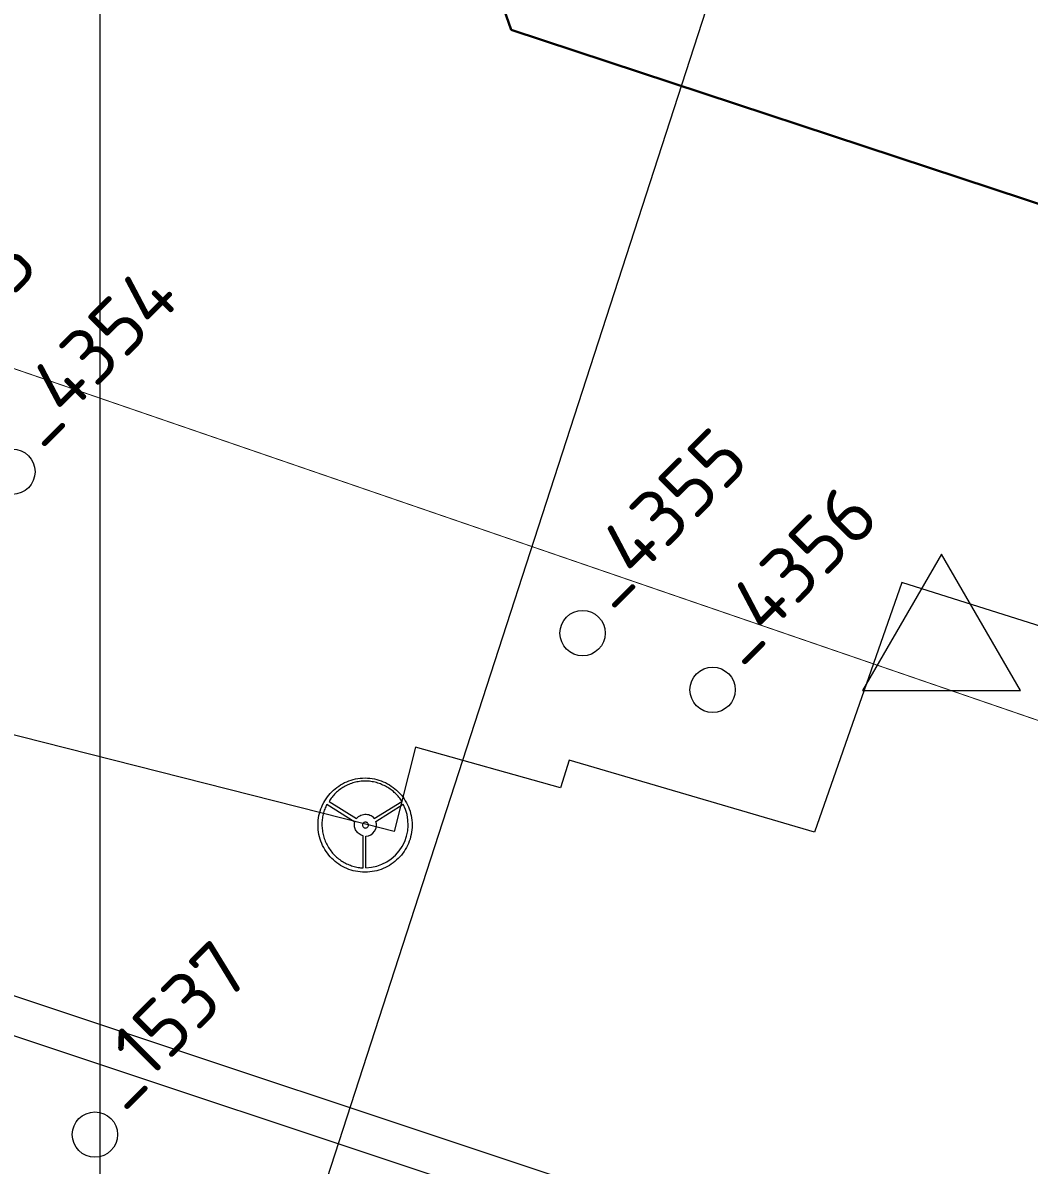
# Model space of a CAD drawing. Header units: millimetres. Extents: x 519 to 9564855, y -810 to 5021775.
# Drawn here: x 9533983 to 9534205, y 4999167 to 4999418.9 of the extents above; entities that cross this region are included whole.
import ezdxf

# ---------------------------------------------------------------- set-up
doc = ezdxf.new("R2010")
doc.units = ezdxf.units.MM
doc.header["$LTSCALE"] = 2
doc.header["$MEASUREMENT"] = 0
for name, color, linetype in [('CONTROL', 7, 'Continuous'), ('GRID_PULKOVO', 7, 'Continuous'), ('OilColl&Flowlines', 3, 'Continuous'), ('OLD WELLS(dr.bfr2000)', 24, 'Continuous'), ('Скважины на 2014 год', 70, 'Continuous')]:
    doc.layers.add(name, color=color, linetype=linetype)
doc.layers.add('SteamInjInfrastructure', color=25, linetype='Continuous', lineweight=100)
doc.layers.add('Электро', color=1, linetype='Continuous', lineweight=30)
doc.styles.add('92051501$0$STANDARD', font='simplex.shx')
doc.styles.add('Elect', font='isocpeur.ttf')
doc.linetypes.add('STM_LINE', pattern='A,0.5,-0.2,["S",92051501$0$STANDARD,S=0.1,R=0,X=-0.1,Y=-0.05],-0.05', length=0.75)
doc.linetypes.add('WTR_LINE', pattern='A,0.5,-0.2,["W",92051501$0$STANDARD,S=0.1,R=0,X=-0.1,Y=-0.05],-0.05', length=0.75)

msp = doc.modelspace()

# ---------------------------------------------------------------- linework, layer by layer
at = {"color": 5, "linetype": 'WTR_LINE', "lineweight": 0, "ltscale": 20, "const_width": 0.2, "elevation": 0}
msp.add_lwpolyline([(9533642.46967, 4999403.61724), (9533660.08179, 4999452.86258), (9534855.21779, 4999042.44456), (9534857.53498, 4999049.12221), (9534868.61061, 4999045.67408)], dxfattribs=at)
at = {"layer": 'CONTROL', "lineweight": 0}
for p, q in [((9534185.70782, 4999301.6948), (9534168.2979, 4999271.67688)), ((9534185.70782, 4999301.6948), (9534168.2979, 4999271.67688)), ((9534203.11774, 4999271.67688), (9534185.70782, 4999301.6948)), ((9534203.11774, 4999271.67688), (9534185.70782, 4999301.6948)), ((9534168.2979, 4999271.67688), (9534203.11774, 4999271.67688)), ((9534168.2979, 4999271.67688), (9534203.11774, 4999271.67688))]:
    msp.add_line(p, q, dxfattribs=at)
at = {"layer": 'GRID_PULKOVO', "lineweight": 0}
msp.add_line((9534000, 5010000), (9534000, 4992000), dxfattribs=at)
at = {"layer": 'OilColl&Flowlines', "color": 3, "linetype": 'ByBlock', "lineweight": 0, "ltscale": 50}
msp.add_line((9534015.89309, 4999058.54889), (9534234.79455, 4999733.26777), dxfattribs=at)
at = {"layer": 'OLD WELLS(dr.bfr2000)', "lineweight": 0}
for centre in [(9533980.7, 4999319.9), (9534106.5, 4999284.3), (9534135.2, 4999271.8), (9533998.9, 4999173.7)]:
    msp.add_circle(centre, 5, dxfattribs=at)
at = {"layer": 'SteamInjInfrastructure', "color": 6, "linetype": 'STM_LINE', "lineweight": 0, "ltscale": 15}
for p, q in [((9534176.91572, 4999295.47072, 0), (9534157.63825, 4999240.39048, 0)), ((9534313.01415, 4999252.46575, 0), (9534176.91572, 4999295.47072, 0)), ((9534058.91377, 4999242.07503, 0), (9533920.28981, 4999277.23867, 0)), ((9534069.6144, 4999259.17464, 0), (9534064.91372, 4999240.57481, 0)), ((9534101.61407, 4999250.17347, 0), (9534069.6144, 4999259.17464, 0)), ((9534103.51429, 4999256.2734, 0), (9534101.61407, 4999250.17347, 0)), ((9534157.63825, 4999240.39048, 0), (9534103.51429, 4999256.2734, 0)), ((9534051.8986, 4999249.97077, 0), (9534052.29331, 4999250.28236, 0)), ((9534052.29331, 4999250.28236, 0), (9534052.6984, 4999250.57317, 0)), ((9534052.6984, 4999250.57317, 0), (9534053.11388, 4999250.84321, 0)), ((9534053.11388, 4999250.84321, 0), (9534053.55013, 4999251.09248, 0)), ((9534053.3839, 4999250.10575, 0), (9534053.13462, 4999249.93957, 0)), ((9534053.3839, 4999250.10575, 0), (9534053.13462, 4999249.93957, 0)), ((9534053.63319, 4999250.27193, 0), (9534053.3839, 4999250.10575, 0)), ((9534053.63319, 4999250.27193, 0), (9534053.3839, 4999250.10575, 0)), ((9534053.55013, 4999251.09248, 0), (9534053.99677, 4999251.32097, 0)), ((9534053.89286, 4999250.41733, 0), (9534053.63319, 4999250.27193, 0)), ((9534053.89287, 4999250.41733, 0), (9534053.63319, 4999250.27193, 0)), ((9534054.15254, 4999250.56273, 0), (9534053.89286, 4999250.41733, 0)), ((9534054.15254, 4999250.56273, 0), (9534053.89287, 4999250.41733, 0)), ((9534053.99677, 4999251.32097, 0), (9534054.46417, 4999251.52869, 0)), ((9534054.4226, 4999250.69775, 0), (9534054.15254, 4999250.56273, 0)), ((9534054.4226, 4999250.69775, 0), (9534054.15254, 4999250.56273, 0)), ((9534054.69266, 4999250.82238, 0), (9534054.4226, 4999250.69775, 0)), ((9534054.69266, 4999250.82238, 0), (9534054.4226, 4999250.69775, 0)), ((9534054.46417, 4999251.52869, 0), (9534054.93158, 4999251.71563, 0)), ((9534054.96272, 4999250.94701, 0), (9534054.69266, 4999250.82238, 0)), ((9534054.96272, 4999250.94701, 0), (9534054.69266, 4999250.82238, 0)), ((9534054.93158, 4999251.71563, 0), (9534055.41976, 4999251.8818, 0)), ((9534055.24316, 4999251.06126, 0), (9534054.96272, 4999250.94701, 0)), ((9534055.24316, 4999251.06126, 0), (9534054.96272, 4999250.94701, 0)), ((9534055.53399, 4999251.15473, 0), (9534055.24316, 4999251.06126, 0)), ((9534055.53399, 4999251.15473, 0), (9534055.24316, 4999251.06126, 0)), ((9534055.41976, 4999251.8818, 0), (9534055.90795, 4999252.01681, 0)), ((9534055.81444, 4999251.2482, 0), (9534055.53399, 4999251.15473, 0)), ((9534055.81444, 4999251.2482, 0), (9534055.53399, 4999251.15473, 0)), ((9534056.11565, 4999251.34167, 0), (9534055.81444, 4999251.2482, 0)), ((9534056.11565, 4999251.34167, 0), (9534055.81444, 4999251.2482, 0)), ((9534055.90795, 4999252.01681, 0), (9534056.4169, 4999252.14143, 0)), ((9534056.40648, 4999251.41436, 0), (9534056.11565, 4999251.34167, 0)), ((9534056.40649, 4999251.41436, 0), (9534056.11565, 4999251.34167, 0)), ((9534056.7077, 4999251.47667, 0), (9534056.40648, 4999251.41436, 0)), ((9534056.7077, 4999251.47667, 0), (9534056.40649, 4999251.41436, 0)), ((9534056.4169, 4999252.14143, 0), (9534056.92585, 4999252.22451, 0)), ((9534057.00892, 4999251.52859, 0), (9534056.7077, 4999251.47667, 0)), ((9534057.00892, 4999251.52859, 0), (9534056.7077, 4999251.47667, 0)), ((9534056.92585, 4999252.22451, 0), (9534057.44519, 4999252.29719, 0)), ((9534057.31013, 4999251.58052, 0), (9534057.00892, 4999251.52859, 0)), ((9534057.31013, 4999251.58052, 0), (9534057.00892, 4999251.52859, 0)), ((9534057.62174, 4999251.61166, 0), (9534057.31013, 4999251.58052, 0)), ((9534057.62174, 4999251.61166, 0), (9534057.31013, 4999251.58052, 0)), ((9534057.44519, 4999252.29719, 0), (9534057.97491, 4999252.33872, 0)), ((9534057.93334, 4999251.64281, 0), (9534057.62174, 4999251.61166, 0)), ((9534057.93334, 4999251.64281, 0), (9534057.62174, 4999251.61166, 0)), ((9534058.24494, 4999251.65319, 0), (9534057.93334, 4999251.64281, 0)), ((9534058.24494, 4999251.65319, 0), (9534057.93334, 4999251.64281, 0)), ((9534057.97491, 4999252.33872, 0), (9534058.51502, 4999252.34909, 0)), ((9534058.55654, 4999251.66356, 0), (9534058.24494, 4999251.65319, 0)), ((9534058.55654, 4999251.66356, 0), (9534058.24494, 4999251.65319, 0)), ((9534058.51502, 4999252.34909, 0), (9534059.04474, 4999252.33868, 0)), ((9534058.86814, 4999251.65317, 0), (9534058.55654, 4999251.66356, 0)), ((9534058.86814, 4999251.65317, 0), (9534058.55654, 4999251.66356, 0)), ((9534059.17974, 4999251.64277, 0), (9534058.86814, 4999251.65317, 0)), ((9534059.17974, 4999251.64277, 0), (9534058.86814, 4999251.65317, 0)), ((9534059.04474, 4999252.33868, 0), (9534059.56408, 4999252.29712, 0)), ((9534059.49134, 4999251.6116, 0), (9534059.17974, 4999251.64277, 0)), ((9534059.49135, 4999251.6116, 0), (9534059.17974, 4999251.64277, 0)), ((9534059.79256, 4999251.58043, 0), (9534059.49134, 4999251.6116, 0)), ((9534059.79256, 4999251.58043, 0), (9534059.49135, 4999251.6116, 0)), ((9534059.56408, 4999252.29712, 0), (9534060.08341, 4999252.22439, 0)), ((9534060.10416, 4999251.52848, 0), (9534059.79256, 4999251.58043, 0)), ((9534060.10416, 4999251.52848, 0), (9534059.79256, 4999251.58043, 0)), ((9534060.08341, 4999252.22439, 0), (9534060.59236, 4999252.14128, 0)), ((9534060.40537, 4999251.46615, 0), (9534060.10416, 4999251.52848, 0)), ((9534060.40537, 4999251.46615, 0), (9534060.10416, 4999251.52848, 0)), ((9534060.70658, 4999251.40382, 0), (9534060.40537, 4999251.46615, 0)), ((9534060.70658, 4999251.40382, 0), (9534060.40537, 4999251.46615, 0)), ((9534060.59236, 4999252.14128, 0), (9534061.09091, 4999252.01662, 0)), ((9534061.00779, 4999251.32071, 0), (9534060.70658, 4999251.40382, 0)), ((9534061.00779, 4999251.32071, 0), (9534060.70658, 4999251.40382, 0)), ((9534061.29862, 4999251.23761, 0), (9534061.00779, 4999251.32071, 0)), ((9534061.29862, 4999251.23761, 0), (9534061.00779, 4999251.32071, 0)), ((9534061.09091, 4999252.01662, 0), (9534061.57908, 4999251.88158, 0)), ((9534061.58944, 4999251.14412, 0), (9534061.29862, 4999251.23761, 0)), ((9534061.58944, 4999251.14412, 0), (9534061.29862, 4999251.23761, 0)), ((9534061.57908, 4999251.88158, 0), (9534062.06725, 4999251.71537, 0)), ((9534061.88027, 4999251.04024, 0), (9534061.58944, 4999251.14412, 0)), ((9534061.88027, 4999251.04024, 0), (9534061.58944, 4999251.14412, 0)), ((9534062.1607, 4999250.92598, 0), (9534061.88027, 4999251.04024, 0)), ((9534062.1607, 4999250.92598, 0), (9534061.88027, 4999251.04024, 0)), ((9534062.06725, 4999251.71537, 0), (9534062.53465, 4999251.52839, 0)), ((9534062.44114, 4999250.80133, 0), (9534062.1607, 4999250.92598, 0)), ((9534062.44114, 4999250.80133, 0), (9534062.1607, 4999250.92598, 0)), ((9534062.72158, 4999250.67667, 0), (9534062.44114, 4999250.80133, 0)), ((9534062.72158, 4999250.67667, 0), (9534062.44114, 4999250.80133, 0)), ((9534062.53465, 4999251.52839, 0), (9534062.99166, 4999251.32064, 0)), ((9534062.99163, 4999250.53125, 0), (9534062.72158, 4999250.67667, 0)), ((9534062.99163, 4999250.53125, 0), (9534062.72158, 4999250.67667, 0)), ((9534063.26168, 4999250.38583, 0), (9534062.99163, 4999250.53125, 0)), ((9534063.26168, 4999250.38583, 0), (9534062.99163, 4999250.53125, 0)), ((9534062.99166, 4999251.32064, 0), (9534063.43828, 4999251.09212, 0)), ((9534063.52134, 4999250.2404, 0), (9534063.26168, 4999250.38583, 0)), ((9534063.52134, 4999250.2404, 0), (9534063.26168, 4999250.38583, 0)), ((9534063.43828, 4999251.09212, 0), (9534063.87451, 4999250.84282, 0)), ((9534063.781, 4999250.07421, 0), (9534063.52134, 4999250.2404, 0)), ((9534063.781, 4999250.07421, 0), (9534063.52134, 4999250.2404, 0)), ((9534064.03028, 4999249.90801, 0), (9534063.781, 4999250.07421, 0)), ((9534064.03028, 4999249.90801, 0), (9534063.781, 4999250.07421, 0)), ((9534063.87451, 4999250.84282, 0), (9534064.30035, 4999250.57275, 0)), ((9534064.30035, 4999250.57275, 0), (9534064.70543, 4999250.28191, 0)), ((9534064.70543, 4999250.28191, 0), (9534065.10011, 4999249.97029, 0)), ((9534049.62381, 4999247.34302, 0), (9534049.89388, 4999247.76886, 0)), ((9534049.89388, 4999247.76886, 0), (9534050.18473, 4999248.17394, 0)), ((9534050.18473, 4999248.17394, 0), (9534050.48596, 4999248.56862, 0)), ((9534050.48596, 4999248.56862, 0), (9534050.81834, 4999248.94253, 0)), ((9534050.87023, 4999247.68574, 0), (9534050.71442, 4999247.44685, 0)), ((9534050.87023, 4999247.68574, 0), (9534050.71442, 4999247.44685, 0)), ((9534050.81834, 4999248.94253, 0), (9534051.16112, 4999249.30605, 0)), ((9534051.04681, 4999247.91424, 0), (9534050.87023, 4999247.68574, 0)), ((9534051.04681, 4999247.91424, 0), (9534050.87023, 4999247.68574, 0)), ((9534051.2234, 4999248.14274, 0), (9534051.04681, 4999247.91424, 0)), ((9534051.2234, 4999248.14274, 0), (9534051.04681, 4999247.91424, 0)), ((9534051.16112, 4999249.30605, 0), (9534051.52467, 4999249.6488, 0)), ((9534051.41037, 4999248.37124, 0), (9534051.2234, 4999248.14274, 0)), ((9534051.41037, 4999248.37124, 0), (9534051.2234, 4999248.14274, 0)), ((9534051.59733, 4999248.58935, 0), (9534051.41037, 4999248.37124, 0)), ((9534051.59734, 4999248.58935, 0), (9534051.41037, 4999248.37124, 0)), ((9534051.52467, 4999249.6488, 0), (9534051.8986, 4999249.97077, 0)), ((9534051.79469, 4999248.79708, 0), (9534051.59733, 4999248.58935, 0)), ((9534051.79469, 4999248.79708, 0), (9534051.59734, 4999248.58935, 0)), ((9534052.00243, 4999249.00481, 0), (9534051.79469, 4999248.79708, 0)), ((9534052.00243, 4999249.00481, 0), (9534051.79469, 4999248.79708, 0)), ((9534052.22056, 4999249.21253, 0), (9534052.00243, 4999249.00481, 0)), ((9534052.22056, 4999249.21253, 0), (9534052.00243, 4999249.00481, 0)), ((9534052.43869, 4999249.39949, 0), (9534052.22056, 4999249.21253, 0)), ((9534052.43869, 4999249.39949, 0), (9534052.22056, 4999249.21253, 0)), ((9534052.6672, 4999249.58644, 0), (9534052.43869, 4999249.39949, 0)), ((9534052.6672, 4999249.58644, 0), (9534052.43869, 4999249.39949, 0)), ((9534052.89572, 4999249.77339, 0), (9534052.6672, 4999249.58644, 0)), ((9534052.89572, 4999249.77339, 0), (9534052.6672, 4999249.58644, 0)), ((9534053.13462, 4999249.93957, 0), (9534052.89572, 4999249.77339, 0)), ((9534053.13462, 4999249.93957, 0), (9534052.89572, 4999249.77339, 0)), ((9534064.26916, 4999249.73143, 0), (9534064.03028, 4999249.90801, 0)), ((9534064.26916, 4999249.73143, 0), (9534064.03028, 4999249.90801, 0)), ((9534064.50805, 4999249.55485, 0), (9534064.26916, 4999249.73143, 0)), ((9534064.50805, 4999249.55485, 0), (9534064.26916, 4999249.73143, 0)), ((9534064.74694, 4999249.36788, 0), (9534064.50805, 4999249.55485, 0)), ((9534064.74694, 4999249.36788, 0), (9534064.50805, 4999249.55485, 0)), ((9534064.96505, 4999249.17052, 0), (9534064.74694, 4999249.36788, 0)), ((9534064.96505, 4999249.17052, 0), (9534064.74694, 4999249.36788, 0)), ((9534065.18317, 4999248.97316, 0), (9534064.96505, 4999249.17052, 0)), ((9534065.18317, 4999248.97316, 0), (9534064.96505, 4999249.17052, 0)), ((9534065.10011, 4999249.97029, 0), (9534065.47402, 4999249.64829, 0)), ((9534065.39089, 4999248.76542, 0), (9534065.18317, 4999248.97316, 0)), ((9534065.39089, 4999248.76542, 0), (9534065.18317, 4999248.97316, 0)), ((9534065.59862, 4999248.55768, 0), (9534065.39089, 4999248.76542, 0)), ((9534065.59862, 4999248.55768, 0), (9534065.39089, 4999248.76542, 0)), ((9534065.47402, 4999249.64829, 0), (9534065.83754, 4999249.30552, 0)), ((9534065.78557, 4999248.33955, 0), (9534065.59862, 4999248.55768, 0)), ((9534065.78557, 4999248.33955, 0), (9534065.59862, 4999248.55768, 0)), ((9534065.97253, 4999248.12143, 0), (9534065.78557, 4999248.33955, 0)), ((9534065.97253, 4999248.12143, 0), (9534065.78557, 4999248.33955, 0)), ((9534065.83754, 4999249.30552, 0), (9534066.18029, 4999248.94197, 0)), ((9534066.14909, 4999247.89291, 0), (9534065.97253, 4999248.12143, 0)), ((9534066.14909, 4999247.89291, 0), (9534065.97253, 4999248.12143, 0)), ((9534066.31527, 4999247.6644, 0), (9534066.14909, 4999247.89291, 0)), ((9534066.31527, 4999247.6644, 0), (9534066.14909, 4999247.89291, 0)), ((9534066.18029, 4999248.94197, 0), (9534066.51265, 4999248.56803, 0)), ((9534066.48145, 4999247.43588, 0), (9534066.31527, 4999247.6644, 0)), ((9534066.48145, 4999247.43588, 0), (9534066.31527, 4999247.6644, 0)), ((9534066.51265, 4999248.56803, 0), (9534066.82424, 4999248.17333, 0)), ((9534066.82424, 4999248.17333, 0), (9534067.11505, 4999247.76824, 0)), ((9534067.11505, 4999247.76824, 0), (9534067.38509, 4999247.34237, 0)), ((9534048.45001, 4999244.54904, 0), (9534048.59545, 4999245.04759, 0)), ((9534048.59545, 4999245.04759, 0), (9534048.75126, 4999245.52538, 0)), ((9534048.75126, 4999245.52538, 0), (9534048.93824, 4999246.00316, 0)), ((9534048.93824, 4999246.00316, 0), (9534049.14599, 4999246.46017, 0)), ((9534049.14599, 4999246.46017, 0), (9534049.37452, 4999246.90679, 0)), ((9534049.37452, 4999246.90679, 0), (9534049.62381, 4999247.34302, 0)), ((9534049.4991, 4999245.22413, 0), (9534049.40561, 4999244.9437, 0)), ((9534049.60297, 4999245.49419, 0), (9534049.4991, 4999245.22413, 0)), ((9534049.70685, 4999245.75385, 0), (9534049.60297, 4999245.49419, 0)), ((9534049.82111, 4999246.01351, 0), (9534049.70685, 4999245.75385, 0)), ((9534049.94576, 4999246.26279, 0), (9534049.82111, 4999246.01351, 0)), ((9534050.0808, 4999246.51207, 0), (9534049.94576, 4999246.26279, 0)), ((9534056.28152, 4999242.61682, 0), (9534050.0808, 4999246.51207, 0)), ((9534050.71442, 4999247.44685, 0), (9534050.55861, 4999247.19757, 0)), ((9534050.71442, 4999247.44685, 0), (9534050.55861, 4999247.19757, 0)), ((9534050.55861, 4999247.19757, 0), (9534056.64509, 4999243.38543, 0)), ((9534050.55861, 4999247.19757, 0), (9534056.64509, 4999243.38543, 0)), ((9534060.5401, 4999243.38528, 0), (9534066.62685, 4999247.19698, 0)), ((9534060.5401, 4999243.38528, 0), (9534066.62685, 4999247.19698, 0)), ((9534060.87413, 4999242.76048, 0), (9534066.94076, 4999246.55958, 0)), ((9534066.62685, 4999247.19698, 0), (9534066.48145, 4999247.43588, 0)), ((9534066.62685, 4999247.19698, 0), (9534066.48145, 4999247.43588, 0)), ((9534067.38509, 4999247.34237, 0), (9534067.63436, 4999246.90612, 0)), ((9534067.63436, 4999246.90612, 0), (9534067.86285, 4999246.45948, 0)), ((9534067.86285, 4999246.45948, 0), (9534068.08095, 4999246.00246, 0)), ((9534068.08095, 4999246.00246, 0), (9534068.26789, 4999245.52466, 0)), ((9534068.26789, 4999245.52466, 0), (9534068.43406, 4999245.04687, 0)), ((9534068.43406, 4999245.04687, 0), (9534068.56907, 4999244.5483, 0)), ((9534048.12793, 4999241.96276, 0), (9534048.13834, 4999242.49248, 0)), ((9534048.13834, 4999242.49248, 0), (9534048.1799, 4999243.0222, 0)), ((9534048.1799, 4999243.0222, 0), (9534048.24224, 4999243.54153, 0)), ((9534048.24224, 4999243.54153, 0), (9534048.33574, 4999244.05048, 0)), ((9534048.33574, 4999244.05048, 0), (9534048.45001, 4999244.54904, 0)), ((9534049.00044, 4999242.62748, 0), (9534048.99004, 4999242.32626, 0)), ((9534049.02122, 4999242.92869, 0), (9534049.00044, 4999242.62748, 0)), ((9534049.0524, 4999243.2299, 0), (9534049.02122, 4999242.92869, 0)), ((9534049.08357, 4999243.52073, 0), (9534049.0524, 4999243.2299, 0)), ((9534049.13551, 4999243.81156, 0), (9534049.08357, 4999243.52073, 0)), ((9534049.18745, 4999244.10238, 0), (9534049.13551, 4999243.81156, 0)), ((9534049.24978, 4999244.38282, 0), (9534049.18745, 4999244.10238, 0)), ((9534049.3225, 4999244.67365, 0), (9534049.24978, 4999244.38282, 0)), ((9534049.40561, 4999244.9437, 0), (9534049.3225, 4999244.67365, 0)), ((9534056.20881, 4999242.35716, 0), (9534056.28152, 4999242.61682, 0)), ((9534056.64509, 4999243.38543, 0), (9534056.85283, 4999243.6347, 0)), ((9534056.64509, 4999243.38543, 0), (9534056.85283, 4999243.6347, 0)), ((9534056.85283, 4999243.6347, 0), (9534057.09173, 4999243.85281, 0)), ((9534056.85283, 4999243.6347, 0), (9534057.09173, 4999243.85281, 0)), ((9534057.09173, 4999243.85281, 0), (9534057.35141, 4999244.02938, 0)), ((9534057.09173, 4999243.85281, 0), (9534057.35141, 4999244.02938, 0)), ((9534057.35141, 4999244.02938, 0), (9534057.61108, 4999244.16439, 0)), ((9534057.35141, 4999244.02938, 0), (9534057.61108, 4999244.16439, 0)), ((9534057.61108, 4999244.16439, 0), (9534057.89152, 4999244.25786, 0)), ((9534057.61108, 4999244.16439, 0), (9534057.89152, 4999244.25786, 0)), ((9534057.89152, 4999244.25786, 0), (9534058.18235, 4999244.33056, 0)), ((9534057.89152, 4999244.25786, 0), (9534058.18235, 4999244.33056, 0)), ((9534058.23422, 4999242.5025, 0), (9534058.13035, 4999242.42979, 0)), ((9534058.23422, 4999242.5025, 0), (9534058.13035, 4999242.42979, 0)), ((9534058.18235, 4999244.33056, 0), (9534058.47318, 4999244.36171, 0)), ((9534058.18235, 4999244.33056, 0), (9534058.47318, 4999244.36171, 0)), ((9534058.33809, 4999242.56481, 0), (9534058.23422, 4999242.5025, 0)), ((9534058.33809, 4999242.56481, 0), (9534058.23422, 4999242.5025, 0)), ((9534058.46273, 4999242.60636, 0), (9534058.33809, 4999242.56481, 0)), ((9534058.46273, 4999242.60636, 0), (9534058.33809, 4999242.56481, 0)), ((9534058.59776, 4999242.61674, 0), (9534058.46273, 4999242.60636, 0)), ((9534058.59776, 4999242.61674, 0), (9534058.46273, 4999242.60636, 0)), ((9534058.47318, 4999244.36171, 0), (9534058.76401, 4999244.3617, 0)), ((9534058.47318, 4999244.36171, 0), (9534058.76401, 4999244.3617, 0)), ((9534058.73279, 4999242.60635, 0), (9534058.59776, 4999242.61674, 0)), ((9534058.73279, 4999242.60635, 0), (9534058.59776, 4999242.61674, 0)), ((9534058.84704, 4999242.5648, 0), (9534058.73279, 4999242.60635, 0)), ((9534058.84704, 4999242.5648, 0), (9534058.73279, 4999242.60635, 0)), ((9534058.76401, 4999244.3617, 0), (9534059.04445, 4999244.33053, 0)), ((9534058.76401, 4999244.3617, 0), (9534059.04445, 4999244.33053, 0)), ((9534058.96129, 4999242.50247, 0), (9534058.84704, 4999242.5648, 0)), ((9534058.96129, 4999242.50247, 0), (9534058.84704, 4999242.5648, 0)), ((9534059.05477, 4999242.42976, 0), (9534058.96129, 4999242.50247, 0)), ((9534059.05477, 4999242.42976, 0), (9534058.96129, 4999242.50247, 0)), ((9534059.04445, 4999244.33053, 0), (9534059.32489, 4999244.2682, 0)), ((9534059.04445, 4999244.33053, 0), (9534059.32489, 4999244.2682, 0)), ((9534059.32489, 4999244.2682, 0), (9534059.58455, 4999244.1851, 0)), ((9534059.32489, 4999244.2682, 0), (9534059.58455, 4999244.1851, 0)), ((9534059.58455, 4999244.1851, 0), (9534059.82344, 4999244.07083, 0)), ((9534059.58455, 4999244.1851, 0), (9534059.82344, 4999244.07083, 0)), ((9534059.82344, 4999244.07083, 0), (9534060.05195, 4999243.9358, 0)), ((9534059.82344, 4999244.07083, 0), (9534060.05195, 4999243.9358, 0)), ((9534060.05195, 4999243.9358, 0), (9534060.2389, 4999243.7696, 0)), ((9534060.05195, 4999243.9358, 0), (9534060.2389, 4999243.7696, 0)), ((9534060.2389, 4999243.7696, 0), (9534060.40508, 4999243.59302, 0)), ((9534060.2389, 4999243.7696, 0), (9534060.40508, 4999243.59302, 0)), ((9534060.40508, 4999243.59302, 0), (9534060.5401, 4999243.38528, 0)), ((9534060.40508, 4999243.59302, 0), (9534060.5401, 4999243.38528, 0)), ((9534068.56907, 4999244.5483, 0), (9534068.68331, 4999244.04974, 0)), ((9534068.68331, 4999244.04974, 0), (9534068.77677, 4999243.54078, 0)), ((9534068.77677, 4999243.54078, 0), (9534068.84946, 4999243.02145, 0)), ((9534068.84946, 4999243.02145, 0), (9534068.89099, 4999242.49172, 0)), ((9534068.89099, 4999242.49172, 0), (9534068.90135, 4999241.962, 0)), ((9534048.1383, 4999241.42265, 0), (9534048.12793, 4999241.96276, 0)), ((9534048.17983, 4999240.89292, 0), (9534048.1383, 4999241.42265, 0)), ((9534048.24213, 4999240.37359, 0), (9534048.17983, 4999240.89292, 0)), ((9534048.33559, 4999239.86463, 0), (9534048.24213, 4999240.37359, 0)), ((9534048.99004, 4999242.32626, 0), (9534048.99003, 4999242.02505, 0)), ((9534048.99003, 4999242.02505, 0), (9534049.00041, 4999241.72383, 0)), ((9534049.00041, 4999241.72383, 0), (9534049.02117, 4999241.42262, 0)), ((9534049.02117, 4999241.42262, 0), (9534049.04193, 4999241.11101, 0)), ((9534049.04193, 4999241.11101, 0), (9534049.08347, 4999240.8098, 0)), ((9534049.08347, 4999240.8098, 0), (9534049.125, 4999240.50858, 0)), ((9534049.125, 4999240.50858, 0), (9534049.18731, 4999240.20736, 0)), ((9534049.18731, 4999240.20736, 0), (9534049.24962, 4999239.90615, 0)), ((9534056.15686, 4999241.8586, 0), (9534056.16725, 4999242.10788, 0)), ((9534056.17762, 4999241.60932, 0), (9534056.15686, 4999241.8586, 0)), ((9534056.16725, 4999242.10788, 0), (9534056.20881, 4999242.35716, 0)), ((9534056.22954, 4999241.37042, 0), (9534056.17762, 4999241.60932, 0)), ((9534056.30224, 4999241.14191, 0), (9534056.22954, 4999241.37042, 0)), ((9534056.4061, 4999240.92378, 0), (9534056.30224, 4999241.14191, 0)), ((9534056.53073, 4999240.71605, 0), (9534056.4061, 4999240.92378, 0)), ((9534056.66575, 4999240.51869, 0), (9534056.53073, 4999240.71605, 0)), ((9534056.83194, 4999240.33173, 0), (9534056.66575, 4999240.51869, 0)), ((9534057.0085, 4999240.16553, 0), (9534056.83194, 4999240.33173, 0)), ((9534057.20585, 4999240.00973, 0), (9534057.0085, 4999240.16553, 0)), ((9534057.41358, 4999239.87469, 0), (9534057.20585, 4999240.00973, 0)), ((9534057.95376, 4999242.09743, 0), (9534057.94337, 4999241.9624, 0)), ((9534057.95376, 4999242.09743, 0), (9534057.94337, 4999241.9624, 0)), ((9534057.94337, 4999241.9624, 0), (9534057.95375, 4999241.82737, 0)), ((9534057.94337, 4999241.9624, 0), (9534057.95375, 4999241.82737, 0)), ((9534057.95375, 4999241.82737, 0), (9534057.9953, 4999241.71312, 0)), ((9534057.95375, 4999241.82737, 0), (9534057.9953, 4999241.71312, 0)), ((9534057.99532, 4999242.22207, 0), (9534057.95376, 4999242.09743, 0)), ((9534057.99532, 4999242.22207, 0), (9534057.95376, 4999242.09743, 0)), ((9534057.9953, 4999241.71312, 0), (9534058.05761, 4999241.59886, 0)), ((9534057.9953, 4999241.71312, 0), (9534058.05761, 4999241.59886, 0)), ((9534058.05764, 4999242.32593, 0), (9534057.99532, 4999242.22207, 0)), ((9534058.05764, 4999242.32593, 0), (9534057.99532, 4999242.22207, 0)), ((9534058.05761, 4999241.59886, 0), (9534058.13032, 4999241.50538, 0)), ((9534058.05761, 4999241.59886, 0), (9534058.13032, 4999241.50538, 0)), ((9534058.13035, 4999242.42979, 0), (9534058.05764, 4999242.32593, 0)), ((9534058.13035, 4999242.42979, 0), (9534058.05764, 4999242.32593, 0)), ((9534058.13032, 4999241.50538, 0), (9534058.23418, 4999241.42228, 0)), ((9534058.13032, 4999241.50538, 0), (9534058.23418, 4999241.42228, 0)), ((9534058.23418, 4999241.42228, 0), (9534058.33805, 4999241.37034, 0)), ((9534058.23418, 4999241.42228, 0), (9534058.33805, 4999241.37034, 0)), ((9534058.33805, 4999241.37034, 0), (9534058.46269, 4999241.32879, 0)), ((9534058.33805, 4999241.37034, 0), (9534058.46269, 4999241.32879, 0)), ((9534058.46269, 4999241.32879, 0), (9534058.59771, 4999241.3184, 0)), ((9534058.46269, 4999241.32879, 0), (9534058.59771, 4999241.3184, 0)), ((9534058.59771, 4999241.3184, 0), (9534058.73274, 4999241.32878, 0)), ((9534058.59771, 4999241.3184, 0), (9534058.73274, 4999241.32878, 0)), ((9534058.73274, 4999241.32878, 0), (9534058.84699, 4999241.37032, 0)), ((9534058.73274, 4999241.32878, 0), (9534058.847, 4999241.37032, 0)), ((9534058.84699, 4999241.37032, 0), (9534058.96125, 4999241.42225, 0)), ((9534058.847, 4999241.37032, 0), (9534058.96125, 4999241.42225, 0)), ((9534064.91372, 4999240.57481, 0), (9534058.91377, 4999242.07503, 0)), ((9534058.96125, 4999241.42225, 0), (9534059.05473, 4999241.50534, 0)), ((9534058.96125, 4999241.42225, 0), (9534059.05473, 4999241.50534, 0)), ((9534059.05473, 4999241.50534, 0), (9534059.13783, 4999241.59882, 0)), ((9534059.05473, 4999241.50534, 0), (9534059.13783, 4999241.59882, 0)), ((9534059.13786, 4999242.32589, 0), (9534059.05477, 4999242.42976, 0)), ((9534059.13786, 4999242.32589, 0), (9534059.05477, 4999242.42976, 0)), ((9534059.13783, 4999241.59882, 0), (9534059.18977, 4999241.71307, 0)), ((9534059.13783, 4999241.59882, 0), (9534059.18977, 4999241.71307, 0)), ((9534059.18979, 4999242.22202, 0), (9534059.13786, 4999242.32589, 0)), ((9534059.18979, 4999242.22202, 0), (9534059.13786, 4999242.32589, 0)), ((9534059.18977, 4999241.71307, 0), (9534059.23132, 4999241.82733, 0)), ((9534059.18977, 4999241.71307, 0), (9534059.23132, 4999241.82733, 0)), ((9534059.23133, 4999242.09738, 0), (9534059.18979, 4999242.22202, 0)), ((9534059.23133, 4999242.09738, 0), (9534059.18979, 4999242.22202, 0)), ((9534059.23132, 4999241.82733, 0), (9534059.24171, 4999241.96235, 0)), ((9534059.23132, 4999241.82733, 0), (9534059.24171, 4999241.96235, 0)), ((9534059.24171, 4999241.96235, 0), (9534059.23133, 4999242.09738, 0)), ((9534059.24171, 4999241.96235, 0), (9534059.23133, 4999242.09738, 0)), ((9534068.77665, 4999240.37284, 0), (9534068.68315, 4999239.86389, 0)), ((9534068.84938, 4999240.89217, 0), (9534068.77665, 4999240.37284, 0)), ((9534068.89095, 4999241.42189, 0), (9534068.84938, 4999240.89217, 0)), ((9534068.90135, 4999241.962, 0), (9534068.89095, 4999241.42189, 0)), ((9534048.44982, 4999239.36607, 0), (9534048.33559, 4999239.86463, 0)), ((9534048.59522, 4999238.8675, 0), (9534048.44982, 4999239.36607, 0)), ((9534048.751, 4999238.37932, 0), (9534048.59522, 4999238.8675, 0)), ((9534048.93795, 4999237.91191, 0), (9534048.751, 4999238.37932, 0)), ((9534049.14566, 4999237.45489, 0), (9534048.93795, 4999237.91191, 0)), ((9534049.37416, 4999237.00825, 0), (9534049.14566, 4999237.45489, 0)), ((9534049.24962, 4999239.90615, 0), (9534049.32232, 4999239.60493, 0)), ((9534049.32232, 4999239.60493, 0), (9534049.4054, 4999239.30371, 0)), ((9534049.4054, 4999239.30371, 0), (9534049.49887, 4999239.01288, 0)), ((9534049.49887, 4999239.01288, 0), (9534049.60273, 4999238.72205, 0)), ((9534049.60273, 4999238.72205, 0), (9534049.71697, 4999238.43122, 0)), ((9534049.71697, 4999238.43122, 0), (9534049.8416, 4999238.14039, 0)), ((9534049.8416, 4999238.14039, 0), (9534049.97662, 4999237.85994, 0)), ((9534049.97662, 4999237.85994, 0), (9534050.12202, 4999237.57949, 0)), ((9534050.12202, 4999237.57949, 0), (9534050.27781, 4999237.29905, 0)), ((9534057.64208, 4999239.75004, 0), (9534057.41358, 4999239.87469, 0)), ((9534057.87058, 4999239.65655, 0), (9534057.64208, 4999239.75004, 0)), ((9534058.10947, 4999239.57345, 0), (9534057.87058, 4999239.65655, 0)), ((9534058.10922, 4999232.51049, 0), (9534058.10947, 4999239.57345, 0)), ((9534058.69405, 4999232.54316, 0), (9534058.6943, 4999239.52608, 0)), ((9534067.86252, 4999237.4542, 0), (9534067.63399, 4999237.00758, 0)), ((9534068.08065, 4999237.91121, 0), (9534067.86252, 4999237.4542, 0)), ((9534068.26763, 4999238.37861, 0), (9534068.08065, 4999237.91121, 0)), ((9534068.43384, 4999238.86678, 0), (9534068.26763, 4999238.37861, 0)), ((9534068.56888, 4999239.36533, 0), (9534068.43384, 4999238.86678, 0)), ((9534068.68315, 4999239.86389, 0), (9534068.56888, 4999239.36533, 0)), ((9534049.62342, 4999236.572, 0), (9534049.37416, 4999237.00825, 0)), ((9534049.89346, 4999236.14614, 0), (9534049.62342, 4999236.572, 0)), ((9534050.18427, 4999235.74104, 0), (9534049.89346, 4999236.14614, 0)), ((9534050.48547, 4999235.34634, 0), (9534050.18427, 4999235.74104, 0)), ((9534050.27781, 4999237.29905, 0), (9534050.4336, 4999237.02899, 0)), ((9534050.4336, 4999237.02899, 0), (9534050.61017, 4999236.76931, 0)), ((9534050.81783, 4999234.9724, 0), (9534050.48547, 4999235.34634, 0)), ((9534050.61017, 4999236.76931, 0), (9534050.77634, 4999236.50964, 0)), ((9534050.77634, 4999236.50964, 0), (9534050.9633, 4999236.26035, 0)), ((9534051.16058, 4999234.60886, 0), (9534050.81783, 4999234.9724, 0)), ((9534050.9633, 4999236.26035, 0), (9534051.16063, 4999236.02145, 0)), ((9534051.16063, 4999236.02145, 0), (9534051.35797, 4999235.78255, 0)), ((9534051.35797, 4999235.78255, 0), (9534051.55531, 4999235.55403, 0)), ((9534051.55531, 4999235.55403, 0), (9534051.77343, 4999235.3359, 0)), ((9534051.77343, 4999235.3359, 0), (9534051.98115, 4999235.12816, 0)), ((9534051.98115, 4999235.12816, 0), (9534052.20965, 4999234.92042, 0)), ((9534052.20965, 4999234.92042, 0), (9534052.43815, 4999234.72306, 0)), ((9534066.17978, 4999234.97184, 0), (9534065.837, 4999234.60832, 0)), ((9534066.51217, 4999235.34575, 0), (9534066.17978, 4999234.97184, 0)), ((9534066.82378, 4999235.74044, 0), (9534066.51217, 4999235.34575, 0)), ((9534067.11463, 4999236.14551, 0), (9534066.82378, 4999235.74044, 0)), ((9534067.3847, 4999236.57135, 0), (9534067.11463, 4999236.14551, 0)), ((9534067.63399, 4999237.00758, 0), (9534067.3847, 4999236.57135, 0)), ((9534051.52411, 4999234.26608, 0), (9534051.16058, 4999234.60886, 0)), ((9534051.89801, 4999233.94408, 0), (9534051.52411, 4999234.26608, 0)), ((9534052.2927, 4999233.63246, 0), (9534051.89801, 4999233.94408, 0)), ((9534052.69777, 4999233.34162, 0), (9534052.2927, 4999233.63246, 0)), ((9534052.43815, 4999234.72306, 0), (9534052.67704, 4999234.53609, 0)), ((9534052.67704, 4999234.53609, 0), (9534052.91593, 4999234.34912, 0)), ((9534053.11323, 4999233.07155, 0), (9534052.69777, 4999233.34162, 0)), ((9534052.91593, 4999234.34912, 0), (9534053.15482, 4999234.18293, 0)), ((9534053.54946, 4999232.82225, 0), (9534053.11323, 4999233.07155, 0)), ((9534053.15482, 4999234.18293, 0), (9534053.40409, 4999234.01673, 0)), ((9534053.40409, 4999234.01673, 0), (9534053.66375, 4999233.86092, 0)), ((9534053.99608, 4999232.59373, 0), (9534053.54946, 4999232.82225, 0)), ((9534053.66375, 4999233.86092, 0), (9534053.91303, 4999233.70511, 0)), ((9534053.91303, 4999233.70511, 0), (9534054.18308, 4999233.57007, 0)), ((9534054.46348, 4999232.38598, 0), (9534053.99608, 4999232.59373, 0)), ((9534054.18308, 4999233.57007, 0), (9534054.44274, 4999233.43504, 0)), ((9534054.44274, 4999233.43504, 0), (9534054.71279, 4999233.31039, 0)), ((9534054.93087, 4999232.199, 0), (9534054.46348, 4999232.38598, 0)), ((9534054.71279, 4999233.31039, 0), (9534054.98284, 4999233.19612, 0)), ((9534054.98284, 4999233.19612, 0), (9534055.26328, 4999233.09225, 0)), ((9534055.26328, 4999233.09225, 0), (9534055.53333, 4999232.98837, 0)), ((9534055.53333, 4999232.98837, 0), (9534055.81377, 4999232.90527, 0)), ((9534055.81377, 4999232.90527, 0), (9534056.10459, 4999232.82216, 0)), ((9534056.10459, 4999232.82216, 0), (9534056.38503, 4999232.74944, 0)), ((9534056.38503, 4999232.74944, 0), (9534056.66547, 4999232.68711, 0)), ((9534056.66547, 4999232.68711, 0), (9534056.95629, 4999232.63517, 0)), ((9534056.95629, 4999232.63517, 0), (9534057.24712, 4999232.58323, 0)), ((9534057.24712, 4999232.58323, 0), (9534057.52756, 4999232.55206, 0)), ((9534057.52756, 4999232.55206, 0), (9534057.81839, 4999232.53127, 0)), ((9534057.81839, 4999232.53127, 0), (9534058.10922, 4999232.51049, 0)), ((9534062.53395, 4999232.38568, 0), (9534062.06654, 4999232.19874, 0)), ((9534062.99097, 4999232.5934, 0), (9534062.53395, 4999232.38568, 0)), ((9534063.43761, 4999232.82189, 0), (9534062.99097, 4999232.5934, 0)), ((9534063.87386, 4999233.07116, 0), (9534063.43761, 4999232.82189, 0)), ((9534064.29973, 4999233.3412, 0), (9534063.87386, 4999233.07116, 0)), ((9534064.70482, 4999233.63201, 0), (9534064.29973, 4999233.3412, 0)), ((9534065.09952, 4999233.9436, 0), (9534064.70482, 4999233.63201, 0)), ((9534065.47346, 4999234.26557, 0), (9534065.09952, 4999233.9436, 0)), ((9534065.837, 4999234.60832, 0), (9534065.47346, 4999234.26557, 0)), ((9534055.41904, 4999232.04318, 0), (9534054.93087, 4999232.199, 0)), ((9534055.90721, 4999231.89775, 0), (9534055.41904, 4999232.04318, 0)), ((9534056.41615, 4999231.78348, 0), (9534055.90721, 4999231.89775, 0)), ((9534056.9251, 4999231.68998, 0), (9534056.41615, 4999231.78348, 0)), ((9534057.44443, 4999231.62764, 0), (9534056.9251, 4999231.68998, 0)), ((9534057.97415, 4999231.58607, 0), (9534057.44443, 4999231.62764, 0)), ((9534058.51426, 4999231.57567, 0), (9534057.97415, 4999231.58607, 0)), ((9534059.04399, 4999231.58604, 0), (9534058.51426, 4999231.57567, 0)), ((9534059.56332, 4999231.62756, 0), (9534059.04399, 4999231.58604, 0)), ((9534060.08266, 4999231.68986, 0), (9534059.56332, 4999231.62756, 0)), ((9534060.59161, 4999231.78333, 0), (9534060.08266, 4999231.68986, 0)), ((9534061.09018, 4999231.89756, 0), (9534060.59161, 4999231.78333, 0)), ((9534061.57836, 4999232.04296, 0), (9534061.09018, 4999231.89756, 0)), ((9534062.06654, 4999232.19874, 0), (9534061.57836, 4999232.04296, 0))]:
    msp.add_line(p, q, dxfattribs=at)
at = {"layer": 'SteamInjInfrastructure', "color": 6, "linetype": 'ByBlock', "lineweight": 0, "ltscale": 25}
for centre, radius, start, end in [((9534058.43023, 4999242.13261, 0), 9.59308, 271.5758547, 27.4823608), ((9534058.59584, 4999241.94418, 0), 2.42011, 272.3317483, 19.7122617)]:
    msp.add_arc(centre, radius, start, end, dxfattribs=at)
at = {"layer": 'Скважины на 2014 год', "color": 0, "lineweight": 0, "ltscale": 5}
for p, q in [((9533435.1902, 4999385.9742, -25.5277), (9534122.65311, 4999157.22006)), ((9533434.4549, 4999377.38, -25.4677), (9534120.30931, 4999149.20106, -24.5158))]:
    msp.add_line(p, q, dxfattribs=at)
at = {"layer": 'Электро'}
for p, q in [((9534090.7116, 4999417.3573, -24.3817), (9534085.82047, 4999431.53746, -24.3817)), ((9534237.17277, 4999369.03788), (9534090.7116, 4999417.3573, -24.3817))]:
    msp.add_line(p, q, dxfattribs=at)

# ---------------------------------------------------------------- texts
at = {"layer": 'OLD WELLS(dr.bfr2000)', "lineweight": 0, "style": 'Elect'}
for s, p in [(' _4353', (9533949.9, 4999327.6)), (' _4354', (9533980.7, 4999319.9)), (' _4355', (9534106.5, 4999284.3)), (' _4356', (9534135.2, 4999271.8)), (' _1537', (9533998.9, 4999173.7))]:
    msp.add_text(s, height=12.5, rotation=44.9999999, dxfattribs=at).set_placement(p)

doc.saveas('drawing.dxf')
